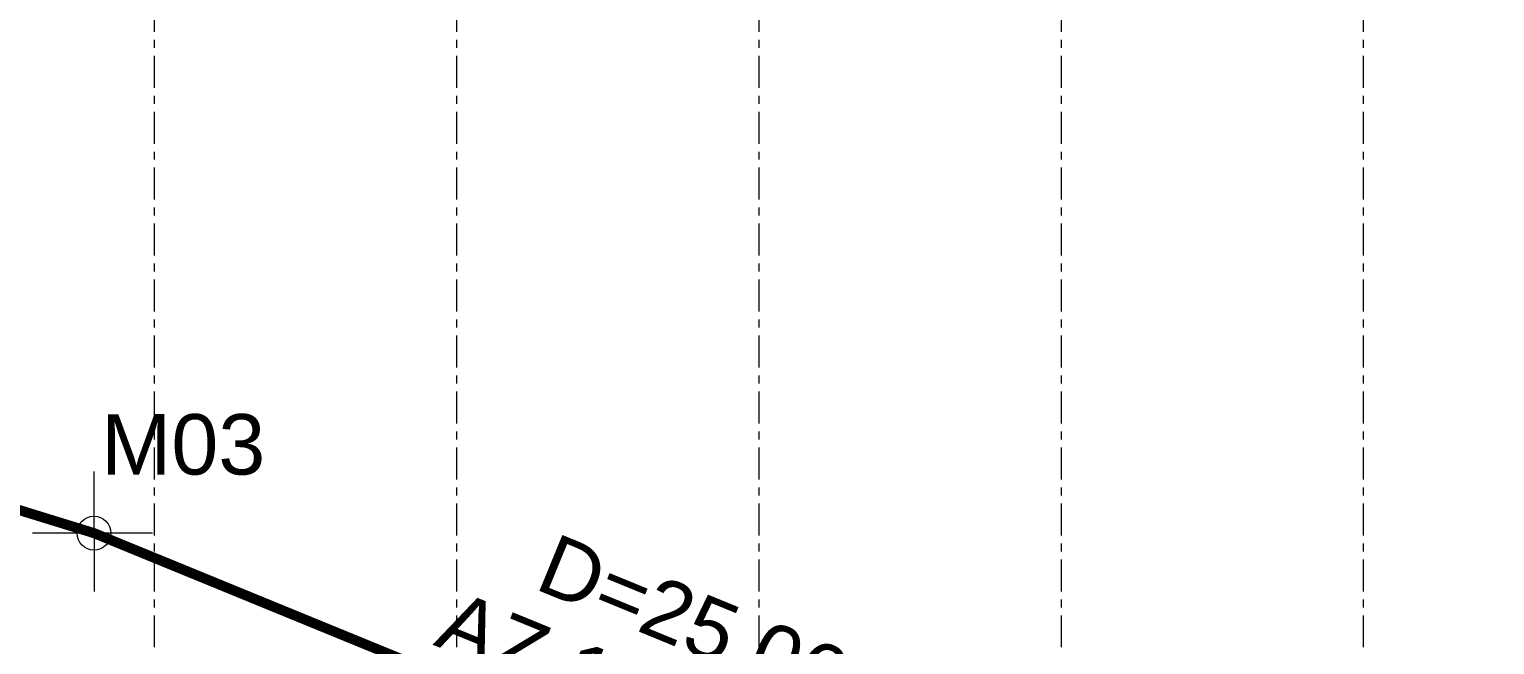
# Model space of a CAD drawing. Header units: metres. Extents: x 1156 to 2335, y -13 to 268.
# Drawn here: x 1284.22 to 1313.3, y 220.59 to 232.82 of the extents above; entities that cross this region are included whole.
import ezdxf

# ---------------------------------------------------------------- set-up
doc = ezdxf.new("R2010")
doc.units = ezdxf.units.M
doc.header["$LTSCALE"] = 0.05
doc.linetypes.add('Grid Line', pattern=[0.022225, 0.0127, -0.003175, 0.003175, -0.003175])
doc.layers.add('Muro azimute', color=5, linetype='Continuous')
doc.layers.add('S-GRID-1', color=7, linetype='Grid Line', lineweight=5, true_color=0x0080c0)
doc.styles.add('PDF Arial', font='arial.ttf')

# ---------------------------------------------------------------- blocks, each defined once
blk = doc.blocks.new('A$C9e43eeee')
at = {"layer": 'Muro azimute', "color": 7, "lineweight": 50}
for p, q in [((102.592, 200.263), (86.964, 205.088)), ((125.783, 190.76), (102.592, 200.263))]:
    blk.add_line(p, q, dxfattribs=at)
blk = doc.blocks.new('A$C1ef3e068')
at = {"layer": 'Muro azimute', "color": 7, "lineweight": 0}
for p, q in [((106.647, 205.668), (106.648, 203.284)), ((107.809, 204.446), (105.425, 204.445))]:
    blk.add_line(p, q, dxfattribs=at)
at = {"layer": 'Muro azimute', "color": 4, "const_width": 0.2}
blk.add_lwpolyline([(44.889, 212.859), (91.02, 209.271), (106.647, 204.446), (129.838, 194.938), (154.778, 186.641), (178.105, 178.277), (188.389, 170.42), (196.212, 160.989), (203.91, 143.7), (222.95, 110.088)], dxfattribs=at)
at = {"layer": 'Muro azimute', "color": 7, "lineweight": 0}
blk.add_circle((106.647, 204.446), 0.336, dxfattribs=at)
at = {"layer": 'Muro azimute', "color": 252, "lineweight": 0}
blk.add_blockref('A$C9e43eeee', (4.055, 4.183), dxfattribs=at)
at = {"layer": 'Muro azimute', "color": 7, "lineweight": 0, "style": 'PDF Arial'}
for s, rotation, p in [('M03', 0.0263, (106.787, 205.608)), ('D=25,06m', 337.7172, (115.362, 203.351)), ('AZ 105º09\'17"', 337.7172, (113.365, 202.231))]:
    blk.add_text(s, height=1.2, rotation=rotation, dxfattribs=at).set_placement(p)

msp = doc.modelspace()

# ---------------------------------------------------------------- linework, layer by layer
at = {"layer": 'S-GRID-1', "ltscale": 1000}
for p, q in [((1286.702, 138.31, 1.567), (1286.702, 261.704, 1.567)), ((1292.702, 138.31, 1.567), (1292.702, 261.704, 1.567)), ((1298.702, 138.31, 1.567), (1298.702, 261.704, 1.567)), ((1304.702, 138.31, 1.567), (1304.702, 261.704, 1.567)), ((1310.702, 138.31, 1.567), (1310.702, 261.704, 1.567))]:
    msp.add_line(p, q, dxfattribs=at)

# ---------------------------------------------------------------- block references
at = {"layer": 'Muro azimute', "color": 252, "lineweight": 0}
msp.add_blockref('A$C1ef3e068', (1178.852, 18.364), dxfattribs=at)

doc.saveas('drawing.dxf')
